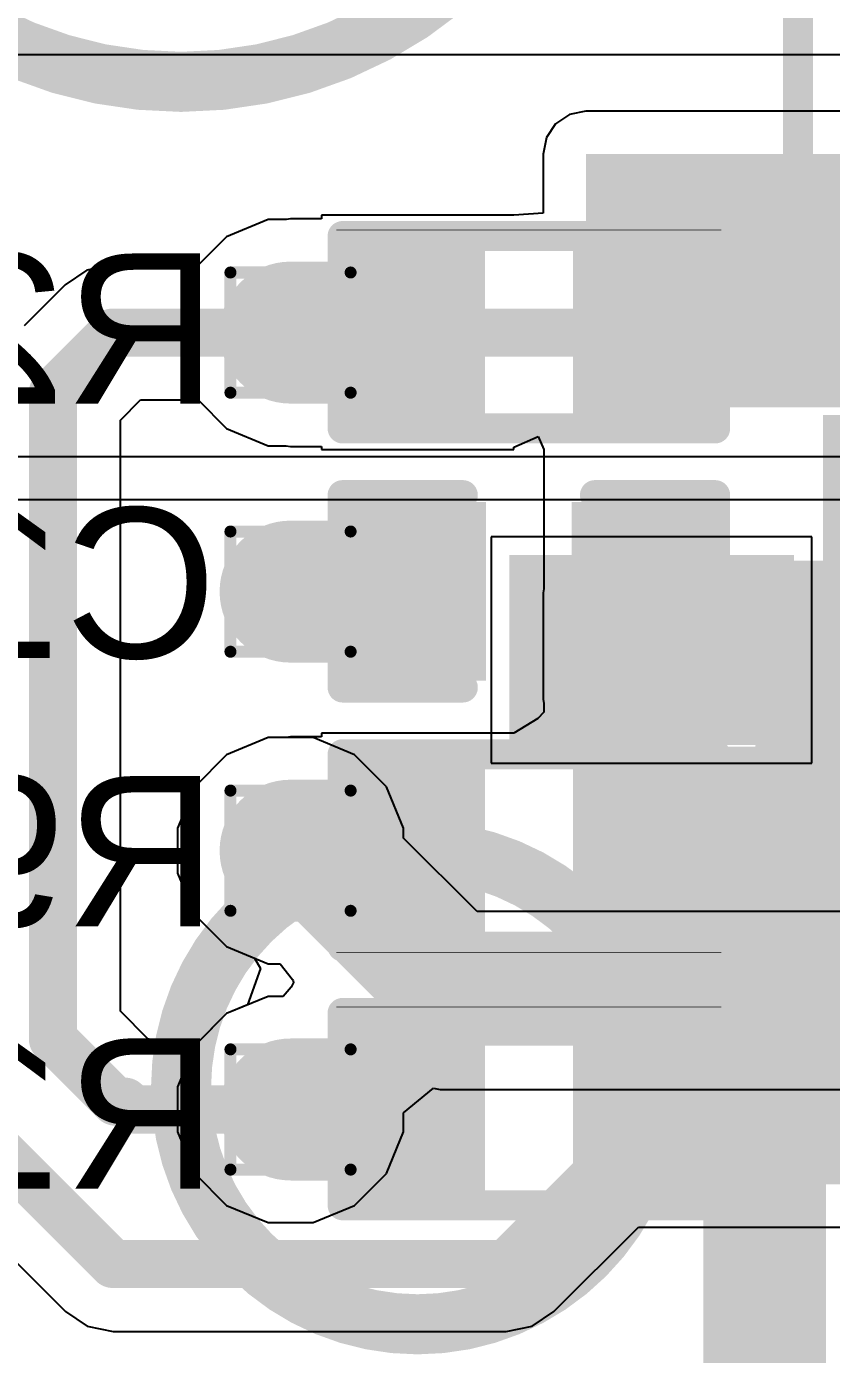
# Model space of a CAD drawing. Header units: inches. Extents: x -1.1 to 11.7, y -0.3 to 2.8.
# Drawn here: x -0.0454 to 0.0886, y 0.3099 to 0.5309 of the extents above; entities that cross this region are included whole.
import ezdxf

# ---------------------------------------------------------------- set-up
doc = ezdxf.new("R2010")
doc.units = ezdxf.units.IN
doc.header["$MEASUREMENT"] = 0
for name, color, linetype in [('Bottom Layer', 5, 'Continuous'), ('Bottom Overlay', 54, 'Continuous'), ('Bottom Paste', 16, 'Continuous'), ('Bottom Solder', 6, 'Continuous'), ('Dimensions', 6, 'Continuous'), ('Drill Drawing', 1, 'Continuous'), ('Top Layer', 1, 'Continuous'), ('Top Overlay', 2, 'Continuous'), ('Top Paste', 8, 'Continuous'), ('Top Solder', 216, 'Continuous'), ('Via Holes', 16, 'Continuous')]:
    doc.layers.add(name, color=color, linetype=linetype)
doc.styles.add('Arial', font='', dxfattribs={"height": 0.2})
doc.styles.get('Arial').set_extended_font_data('Arial')

# ---------------------------------------------------------------- blocks, each defined once
blk = doc.blocks.new('R___0402_B_11')
at = {"layer": 'Bottom Layer'}
for points in [[(-0.0095, 0.0125), (-0.0095, -0.0125), (-0.0275, -0.0125), (-0.0275, 0.0125)], [(0.0275, 0.0125), (0.0275, -0.0125), (0.0095, -0.0125), (0.0095, 0.0125)]]:
    blk.add_hatch(color=5, dxfattribs=at).paths.add_polyline_path(points)
at = {"layer": 'Bottom Paste'}
for points in [[(-0.0095, 0.0125), (-0.0095, -0.0125), (-0.0275, -0.0125), (-0.0275, 0.0125)], [(0.0275, 0.0125), (0.0275, -0.0125), (0.0095, -0.0125), (0.0095, 0.0125)]]:
    blk.add_hatch(color=16, dxfattribs=at).paths.add_polyline_path(points)
at = {"layer": 'Bottom Solder'}
for points in [[(-0.00733, 0.01467), (-0.00733, -0.01467), (-0.02967, -0.01467), (-0.02967, 0.01467)], [(0.02967, 0.01467), (0.02967, -0.01467), (0.00733, -0.01467), (0.00733, 0.01467)]]:
    blk.add_hatch(color=6, dxfattribs=at).paths.add_polyline_path(points)
at = {"layer": 'Bottom Overlay'}
for points in [[(-0.031, 0.016, 0.005, 0.005, 0), (0.031, 0.016, 0.005, 0.005, 0)], [(-0.031, -0.016, 0.005, 0.005, 0), (-0.031, 0.016, 0.005, 0.005, 0)], [(0.031, -0.016, 0.005, 0.005, 0), (0.031, 0.016, 0.005, 0.005, 0)], [(-0.032, 0.017, 0.000127, 0.000127, 0), (0.032, 0.017, 0.000127, 0.000127, 0)], [(-0.031, -0.016, 0.005, 0.005, 0), (0.031, -0.016, 0.005, 0.005, 0)]]:
    blk.add_lwpolyline(points, format="xyseb", dxfattribs=at)
for points in [[(-0.03225, 0.016, 0.0025, 0.0025, 1), (-0.02975, 0.016, 0.0025, 0.0025, 1)], [(-0.03225, 0.016, 0.0025, 0.0025, 1), (-0.02975, 0.016, 0.0025, 0.0025, 1)], [(0.02975, 0.016, 0.0025, 0.0025, 1), (0.03225, 0.016, 0.0025, 0.0025, 1)], [(0.02975, 0.016, 0.0025, 0.0025, 1), (0.03225, 0.016, 0.0025, 0.0025, 1)], [(-0.03203, 0.017, 0.0000635, 0.0000635, 1), (-0.03197, 0.017, 0.0000635, 0.0000635, 1)], [(0.03197, 0.017, 0.0000635, 0.0000635, 1), (0.03203, 0.017, 0.0000635, 0.0000635, 1)], [(-0.03225, -0.016, 0.0025, 0.0025, 1), (-0.02975, -0.016, 0.0025, 0.0025, 1)], [(-0.03225, -0.016, 0.0025, 0.0025, 1), (-0.02975, -0.016, 0.0025, 0.0025, 1)], [(0.02975, -0.016, 0.0025, 0.0025, 1), (0.03225, -0.016, 0.0025, 0.0025, 1)], [(0.02975, -0.016, 0.0025, 0.0025, 1), (0.03225, -0.016, 0.0025, 0.0025, 1)]]:
    blk.add_lwpolyline(points, format="xyseb", close=True, dxfattribs=at)
blk = doc.blocks.new('R___0402_B_14')
at = {"layer": 'Bottom Layer'}
for points in [[(-0.0095, 0.0125), (-0.0095, -0.0125), (-0.0275, -0.0125), (-0.0275, 0.0125)], [(0.0275, 0.0125), (0.0275, -0.0125), (0.0095, -0.0125), (0.0095, 0.0125)]]:
    blk.add_hatch(color=5, dxfattribs=at).paths.add_polyline_path(points)
at = {"layer": 'Bottom Paste'}
for points in [[(-0.0095, 0.0125), (-0.0095, -0.0125), (-0.0275, -0.0125), (-0.0275, 0.0125)], [(0.0275, 0.0125), (0.0275, -0.0125), (0.0095, -0.0125), (0.0095, 0.0125)]]:
    blk.add_hatch(color=16, dxfattribs=at).paths.add_polyline_path(points)
at = {"layer": 'Bottom Solder'}
for points in [[(-0.00733, 0.01467), (-0.00733, -0.01467), (-0.02967, -0.01467), (-0.02967, 0.01467)], [(0.02967, 0.01467), (0.02967, -0.01467), (0.00733, -0.01467), (0.00733, 0.01467)]]:
    blk.add_hatch(color=6, dxfattribs=at).paths.add_polyline_path(points)
at = {"layer": 'Bottom Overlay'}
for points in [[(-0.031, 0.016, 0.005, 0.005, 0), (0.031, 0.016, 0.005, 0.005, 0)], [(-0.031, -0.016, 0.005, 0.005, 0), (-0.031, 0.016, 0.005, 0.005, 0)], [(0.031, -0.016, 0.005, 0.005, 0), (0.031, 0.016, 0.005, 0.005, 0)], [(-0.032, 0.017, 0.000127, 0.000127, 0), (0.032, 0.017, 0.000127, 0.000127, 0)], [(-0.031, -0.016, 0.005, 0.005, 0), (0.031, -0.016, 0.005, 0.005, 0)]]:
    blk.add_lwpolyline(points, format="xyseb", dxfattribs=at)
for points in [[(-0.03225, 0.016, 0.0025, 0.0025, 1), (-0.02975, 0.016, 0.0025, 0.0025, 1)], [(-0.03225, 0.016, 0.0025, 0.0025, 1), (-0.02975, 0.016, 0.0025, 0.0025, 1)], [(0.02975, 0.016, 0.0025, 0.0025, 1), (0.03225, 0.016, 0.0025, 0.0025, 1)], [(0.02975, 0.016, 0.0025, 0.0025, 1), (0.03225, 0.016, 0.0025, 0.0025, 1)], [(-0.03203, 0.017, 0.0000635, 0.0000635, 1), (-0.03197, 0.017, 0.0000635, 0.0000635, 1)], [(0.03197, 0.017, 0.0000635, 0.0000635, 1), (0.03203, 0.017, 0.0000635, 0.0000635, 1)], [(-0.03225, -0.016, 0.0025, 0.0025, 1), (-0.02975, -0.016, 0.0025, 0.0025, 1)], [(-0.03225, -0.016, 0.0025, 0.0025, 1), (-0.02975, -0.016, 0.0025, 0.0025, 1)], [(0.02975, -0.016, 0.0025, 0.0025, 1), (0.03225, -0.016, 0.0025, 0.0025, 1)], [(0.02975, -0.016, 0.0025, 0.0025, 1), (0.03225, -0.016, 0.0025, 0.0025, 1)]]:
    blk.add_lwpolyline(points, format="xyseb", close=True, dxfattribs=at)
blk = doc.blocks.new('SOT_523_B_15')
at = {"layer": 'Bottom Layer'}
for points in [[(-0.02756, 0.03543), (-0.01181, 0.03543), (-0.01181, 0.01535), (-0.02756, 0.01535)], [(0.01181, 0.03543), (0.02756, 0.03543), (0.02756, 0.01535), (0.01181, 0.01535)], [(-0.00787, -0.01535), (0.00787, -0.01535), (0.00787, -0.03543), (-0.00787, -0.03543)]]:
    blk.add_hatch(color=5, dxfattribs=at).paths.add_polyline_path(points)
at = {"layer": 'Bottom Paste'}
for points in [[(-0.02756, 0.03543), (-0.01181, 0.03543), (-0.01181, 0.01535), (-0.02756, 0.01535)], [(0.01181, 0.03543), (0.02756, 0.03543), (0.02756, 0.01535), (0.01181, 0.01535)], [(-0.00787, -0.01535), (0.00787, -0.01535), (0.00787, -0.03543), (-0.00787, -0.03543)]]:
    blk.add_hatch(color=16, dxfattribs=at).paths.add_polyline_path(points)
at = {"layer": 'Bottom Solder'}
for points in [[(-0.03156, 0.03943), (-0.00781, 0.03943), (-0.00781, 0.01135), (-0.03156, 0.01135)], [(0.00781, 0.03943), (0.03156, 0.03943), (0.03156, 0.01135), (0.00781, 0.01135)], [(-0.01187, -0.01135), (0.01187, -0.01135), (0.01187, -0.03943), (-0.01187, -0.03943)]]:
    blk.add_hatch(color=6, dxfattribs=at).paths.add_polyline_path(points)
at = {"layer": 'Bottom Overlay'}
for points in [[(-0.038, 0.03, 0.005, 0.005, 0), (-0.033, 0.025, 0.005, 0.005, 0)], [(-0.038, 0.02, 0.005, 0.005, 0), (-0.038, 0.03, 0.005, 0.005, 0)], [(-0.038, 0.02, 0.005, 0.005, 0), (-0.033, 0.025, 0.005, 0.005, 0)], [(-0.004, 0.017, 0.005, 0.005, 0), (0.004, 0.017, 0.005, 0.005, 0)], [(-0.034, -0.018, 0.005, 0.005, 0), (-0.034, 0.009, 0.005, 0.005, 0)], [(0.034, -0.018, 0.005, 0.005, 0), (0.034, 0.009, 0.005, 0.005, 0)], [(-0.034, -0.018, 0.005, 0.005, 0), (-0.014, -0.018, 0.005, 0.005, 0)], [(0.014, -0.018, 0.005, 0.005, 0), (0.034, -0.018, 0.005, 0.005, 0)]]:
    blk.add_lwpolyline(points, format="xyseb", dxfattribs=at)
for points in [[(-0.03925, 0.03, 0.0025, 0.0025, 1), (-0.03675, 0.03, 0.0025, 0.0025, 1)], [(-0.03925, 0.03, 0.0025, 0.0025, 1), (-0.03675, 0.03, 0.0025, 0.0025, 1)], [(-0.03425, 0.025, 0.0025, 0.0025, 1), (-0.03175, 0.025, 0.0025, 0.0025, 1)], [(-0.03425, 0.025, 0.0025, 0.0025, 1), (-0.03175, 0.025, 0.0025, 0.0025, 1)], [(-0.03925, 0.02, 0.0025, 0.0025, 1), (-0.03675, 0.02, 0.0025, 0.0025, 1)], [(-0.03925, 0.02, 0.0025, 0.0025, 1), (-0.03675, 0.02, 0.0025, 0.0025, 1)], [(-0.00525, 0.017, 0.0025, 0.0025, 1), (-0.00275, 0.017, 0.0025, 0.0025, 1)], [(0.00275, 0.017, 0.0025, 0.0025, 1), (0.00525, 0.017, 0.0025, 0.0025, 1)], [(-0.03525, 0.009, 0.0025, 0.0025, 1), (-0.03275, 0.009, 0.0025, 0.0025, 1)], [(0.03275, 0.009, 0.0025, 0.0025, 1), (0.03525, 0.009, 0.0025, 0.0025, 1)], [(-0.03525, -0.018, 0.0025, 0.0025, 1), (-0.03275, -0.018, 0.0025, 0.0025, 1)], [(-0.03525, -0.018, 0.0025, 0.0025, 1), (-0.03275, -0.018, 0.0025, 0.0025, 1)], [(-0.01525, -0.018, 0.0025, 0.0025, 1), (-0.01275, -0.018, 0.0025, 0.0025, 1)], [(0.01275, -0.018, 0.0025, 0.0025, 1), (0.01525, -0.018, 0.0025, 0.0025, 1)], [(0.03275, -0.018, 0.0025, 0.0025, 1), (0.03525, -0.018, 0.0025, 0.0025, 1)], [(0.03275, -0.018, 0.0025, 0.0025, 1), (0.03525, -0.018, 0.0025, 0.0025, 1)]]:
    blk.add_lwpolyline(points, format="xyseb", close=True, dxfattribs=at)
blk = doc.blocks.new('C___0402_B_18')
at = {"layer": 'Bottom Layer'}
for points in [[(-0.0095, 0.0125), (-0.0095, -0.0125), (-0.0275, -0.0125), (-0.0275, 0.0125)], [(0.0275, 0.0125), (0.0275, -0.0125), (0.0095, -0.0125), (0.0095, 0.0125)]]:
    blk.add_hatch(color=5, dxfattribs=at).paths.add_polyline_path(points)
at = {"layer": 'Bottom Paste'}
for points in [[(-0.0095, 0.0125), (-0.0095, -0.0125), (-0.0275, -0.0125), (-0.0275, 0.0125)], [(0.0275, 0.0125), (0.0275, -0.0125), (0.0095, -0.0125), (0.0095, 0.0125)]]:
    blk.add_hatch(color=16, dxfattribs=at).paths.add_polyline_path(points)
at = {"layer": 'Bottom Solder'}
for points in [[(-0.00714, 0.01486), (-0.00714, -0.01486), (-0.02986, -0.01486), (-0.02986, 0.01486)], [(0.02986, 0.01486), (0.02986, -0.01486), (0.00714, -0.01486), (0.00714, 0.01486)]]:
    blk.add_hatch(color=6, dxfattribs=at).paths.add_polyline_path(points)
at = {"layer": 'Bottom Overlay'}
for points in [[(-0.031, 0.016, 0.005, 0.005, 0), (-0.011, 0.016, 0.005, 0.005, 0)], [(-0.031, -0.016, 0.005, 0.005, 0), (-0.031, 0.016, 0.005, 0.005, 0)], [(0.011, 0.016, 0.005, 0.005, 0), (0.031, 0.016, 0.005, 0.005, 0)], [(0.031, -0.016, 0.005, 0.005, 0), (0.031, 0.016, 0.005, 0.005, 0)], [(-0.031, -0.016, 0.005, 0.005, 0), (-0.011, -0.016, 0.005, 0.005, 0)], [(0.011, -0.016, 0.005, 0.005, 0), (0.031, -0.016, 0.005, 0.005, 0)]]:
    blk.add_lwpolyline(points, format="xyseb", dxfattribs=at)
for points in [[(-0.03225, 0.016, 0.0025, 0.0025, 1), (-0.02975, 0.016, 0.0025, 0.0025, 1)], [(-0.03225, 0.016, 0.0025, 0.0025, 1), (-0.02975, 0.016, 0.0025, 0.0025, 1)], [(-0.01225, 0.016, 0.0025, 0.0025, 1), (-0.00975, 0.016, 0.0025, 0.0025, 1)], [(0.00975, 0.016, 0.0025, 0.0025, 1), (0.01225, 0.016, 0.0025, 0.0025, 1)], [(0.02975, 0.016, 0.0025, 0.0025, 1), (0.03225, 0.016, 0.0025, 0.0025, 1)], [(0.02975, 0.016, 0.0025, 0.0025, 1), (0.03225, 0.016, 0.0025, 0.0025, 1)], [(-0.03225, -0.016, 0.0025, 0.0025, 1), (-0.02975, -0.016, 0.0025, 0.0025, 1)], [(-0.03225, -0.016, 0.0025, 0.0025, 1), (-0.02975, -0.016, 0.0025, 0.0025, 1)], [(-0.01225, -0.016, 0.0025, 0.0025, 1), (-0.00975, -0.016, 0.0025, 0.0025, 1)], [(0.00975, -0.016, 0.0025, 0.0025, 1), (0.01225, -0.016, 0.0025, 0.0025, 1)], [(0.02975, -0.016, 0.0025, 0.0025, 1), (0.03225, -0.016, 0.0025, 0.0025, 1)], [(0.02975, -0.016, 0.0025, 0.0025, 1), (0.03225, -0.016, 0.0025, 0.0025, 1)]]:
    blk.add_lwpolyline(points, format="xyseb", close=True, dxfattribs=at)
blk = doc.blocks.new('TC_0522C_1_7_260G__24')
at = {"layer": 'Top Layer'}
for points in [[(-0.1378, 0.08465), (-0.09843, 0.08465), (-0.09843, 0.06102), (-0.1378, 0.06102)], [(0.09843, 0.08465), (0.1378, 0.08465), (0.1378, 0.06102), (0.09843, 0.06102)], [(-0.1378, -0.06102), (-0.09843, -0.06102), (-0.09843, -0.08465), (-0.1378, -0.08465)], [(0.09843, -0.06102), (0.1378, -0.06102), (0.1378, -0.08465), (0.09843, -0.08465)]]:
    blk.add_hatch(color=1, dxfattribs=at).paths.add_polyline_path(points)
at = {"layer": 'Top Paste'}
for points in [[(-0.1378, 0.08465), (-0.09843, 0.08465), (-0.09843, 0.06102), (-0.1378, 0.06102)], [(0.09843, 0.08465), (0.1378, 0.08465), (0.1378, 0.06102), (0.09843, 0.06102)], [(-0.1378, -0.06102), (-0.09843, -0.06102), (-0.09843, -0.08465), (-0.1378, -0.08465)], [(0.09843, -0.06102), (0.1378, -0.06102), (0.1378, -0.08465), (0.09843, -0.08465)]]:
    blk.add_hatch(color=8, dxfattribs=at).paths.add_polyline_path(points)
at = {"layer": 'Top Solder'}
for points in [[(-0.1418, 0.08865), (-0.09443, 0.08865), (-0.09443, 0.05702), (-0.1418, 0.05702)], [(0.09443, 0.08865), (0.1418, 0.08865), (0.1418, 0.05702), (0.09443, 0.05702)], [(-0.1418, -0.05702), (-0.09443, -0.05702), (-0.09443, -0.08865), (-0.1418, -0.08865)], [(0.09443, -0.05702), (0.1418, -0.05702), (0.1418, -0.08865), (0.09443, -0.08865)]]:
    blk.add_hatch(color=216, dxfattribs=at).paths.add_polyline_path(points)
at = {"layer": 'Top Overlay'}
for points in [[(-0.056, 0.105, 0.005, 0.005, 0), (-0.074, 0.087, 0.005, 0.005, 0)], [(0.056, 0.105, 0.005, 0.005, 0), (-0.056, 0.105, 0.005, 0.005, 0)], [(0.074, 0.087, 0.005, 0.005, 0), (0.056, 0.105, 0.005, 0.005, 0)], [(-0.119, 0.092, 0.005, 0.005, 0), (-0.124, 0.097, 0.005, 0.005, 0)], [(-0.114, 0.097, 0.005, 0.005, 0), (-0.124, 0.097, 0.005, 0.005, 0)], [(-0.114, 0.097, 0.005, 0.005, 0), (-0.119, 0.092, 0.005, 0.005, 0)], [(-0.107, -0.054, 0.005, 0.005, 0), (-0.107, 0.055, 0.005, 0.005, 0)], [(0.107, 0.056, 0.005, 0.005, 0), (0.107, -0.054, 0.005, 0.005, 0)], [(-0.056, -0.105, 0.005, 0.005, 0), (-0.074, -0.087, 0.005, 0.005, 0)], [(0.074, -0.087, 0.005, 0.005, 0), (0.056, -0.105, 0.005, 0.005, 0)], [(0.056, -0.105, 0.005, 0.005, 0), (-0.056, -0.105, 0.005, 0.005, 0)]]:
    blk.add_lwpolyline(points, format="xyseb", dxfattribs=at)
for points in [[(-0.05725, 0.105, 0.0025, 0.0025, 1), (-0.05475, 0.105, 0.0025, 0.0025, 1)], [(-0.05725, 0.105, 0.0025, 0.0025, 1), (-0.05475, 0.105, 0.0025, 0.0025, 1)], [(0.05475, 0.105, 0.0025, 0.0025, 1), (0.05725, 0.105, 0.0025, 0.0025, 1)], [(0.05475, 0.105, 0.0025, 0.0025, 1), (0.05725, 0.105, 0.0025, 0.0025, 1)], [(-0.12525, 0.097, 0.0025, 0.0025, 1), (-0.12275, 0.097, 0.0025, 0.0025, 1)], [(-0.12525, 0.097, 0.0025, 0.0025, 1), (-0.12275, 0.097, 0.0025, 0.0025, 1)], [(-0.11525, 0.097, 0.0025, 0.0025, 1), (-0.11275, 0.097, 0.0025, 0.0025, 1)], [(-0.11525, 0.097, 0.0025, 0.0025, 1), (-0.11275, 0.097, 0.0025, 0.0025, 1)], [(-0.12025, 0.092, 0.0025, 0.0025, 1), (-0.11775, 0.092, 0.0025, 0.0025, 1)], [(-0.12025, 0.092, 0.0025, 0.0025, 1), (-0.11775, 0.092, 0.0025, 0.0025, 1)], [(-0.07525, 0.087, 0.0025, 0.0025, 1), (-0.07275, 0.087, 0.0025, 0.0025, 1)], [(0.07275, 0.087, 0.0025, 0.0025, 1), (0.07525, 0.087, 0.0025, 0.0025, 1)], [(-0.10825, 0.055, 0.0025, 0.0025, 1), (-0.10575, 0.055, 0.0025, 0.0025, 1)], [(0.10575, 0.056, 0.0025, 0.0025, 1), (0.10825, 0.056, 0.0025, 0.0025, 1)], [(-0.10825, -0.054, 0.0025, 0.0025, 1), (-0.10575, -0.054, 0.0025, 0.0025, 1)], [(0.10575, -0.054, 0.0025, 0.0025, 1), (0.10825, -0.054, 0.0025, 0.0025, 1)], [(-0.07525, -0.087, 0.0025, 0.0025, 1), (-0.07275, -0.087, 0.0025, 0.0025, 1)], [(0.07275, -0.087, 0.0025, 0.0025, 1), (0.07525, -0.087, 0.0025, 0.0025, 1)], [(-0.05725, -0.105, 0.0025, 0.0025, 1), (-0.05475, -0.105, 0.0025, 0.0025, 1)], [(-0.05725, -0.105, 0.0025, 0.0025, 1), (-0.05475, -0.105, 0.0025, 0.0025, 1)], [(0.05475, -0.105, 0.0025, 0.0025, 1), (0.05725, -0.105, 0.0025, 0.0025, 1)], [(0.05475, -0.105, 0.0025, 0.0025, 1), (0.05725, -0.105, 0.0025, 0.0025, 1)]]:
    blk.add_lwpolyline(points, format="xyseb", close=True, dxfattribs=at)
blk = doc.blocks.new('TSOT_23_8_B_29')
at = {"layer": 'Bottom Layer'}
for points in [[(-0.03051, 0.02953), (-0.07185, 0.02953), (-0.07185, 0.04724), (-0.03051, 0.04724)], [(0.07185, 0.02953), (0.03051, 0.02953), (0.03051, 0.04724), (0.07185, 0.04724)], [(-0.03051, 0.00394), (-0.07185, 0.00394), (-0.07185, 0.02165), (-0.03051, 0.02165)], [(0.07185, 0.00394), (0.03051, 0.00394), (0.03051, 0.02165), (0.07185, 0.02165)], [(-0.03051, -0.02165), (-0.07185, -0.02165), (-0.07185, -0.00394), (-0.03051, -0.00394)], [(0.07185, -0.02165), (0.03051, -0.02165), (0.03051, -0.00394), (0.07185, -0.00394)], [(-0.03051, -0.04724), (-0.07185, -0.04724), (-0.07185, -0.02953), (-0.03051, -0.02953)], [(0.07185, -0.04724), (0.03051, -0.04724), (0.03051, -0.02953), (0.07185, -0.02953)]]:
    blk.add_hatch(color=5, dxfattribs=at).paths.add_polyline_path(points)
at = {"layer": 'Bottom Paste'}
for points in [[(-0.03051, 0.02953), (-0.07185, 0.02953), (-0.07185, 0.04724), (-0.03051, 0.04724)], [(0.07185, 0.02953), (0.03051, 0.02953), (0.03051, 0.04724), (0.07185, 0.04724)], [(-0.03051, 0.00394), (-0.07185, 0.00394), (-0.07185, 0.02165), (-0.03051, 0.02165)], [(0.07185, 0.00394), (0.03051, 0.00394), (0.03051, 0.02165), (0.07185, 0.02165)], [(-0.03051, -0.02165), (-0.07185, -0.02165), (-0.07185, -0.00394), (-0.03051, -0.00394)], [(0.07185, -0.02165), (0.03051, -0.02165), (0.03051, -0.00394), (0.07185, -0.00394)], [(-0.03051, -0.04724), (-0.07185, -0.04724), (-0.07185, -0.02953), (-0.03051, -0.02953)], [(0.07185, -0.04724), (0.03051, -0.04724), (0.03051, -0.02953), (0.07185, -0.02953)]]:
    blk.add_hatch(color=16, dxfattribs=at).paths.add_polyline_path(points)
at = {"layer": 'Bottom Solder'}
for points in [[(-0.02651, 0.02553), (-0.07585, 0.02553), (-0.07585, 0.05124), (-0.02651, 0.05124)], [(0.07585, 0.02553), (0.02651, 0.02553), (0.02651, 0.05124), (0.07585, 0.05124)], [(-0.02651, -0.00006), (-0.07585, -0.00006), (-0.07585, 0.02565), (-0.02651, 0.02565)], [(0.07585, -0.00006), (0.02651, -0.00006), (0.02651, 0.02565), (0.07585, 0.02565)], [(-0.02651, -0.02565), (-0.07585, -0.02565), (-0.07585, 0.00006), (-0.02651, 0.00006)], [(0.07585, -0.02565), (0.02651, -0.02565), (0.02651, 0.00006), (0.07585, 0.00006)], [(-0.02651, -0.05124), (-0.07585, -0.05124), (-0.07585, -0.02553), (-0.02651, -0.02553)], [(0.07585, -0.05124), (0.02651, -0.05124), (0.02651, -0.02553), (0.07585, -0.02553)]]:
    blk.add_hatch(color=6, dxfattribs=at).paths.add_polyline_path(points)
at = {"layer": 'Bottom Overlay'}
for points in [[(0.03, 0.059, 0.005, 0.005, 0), (-0.028, 0.059, 0.005, 0.005, 0)], [(0.023, 0.059, 0.005, 0.005, 0), (-0.024, 0.059, 0.005, 0.005, 0)], [(-0.083, -0.034, 0.005, 0.005, 0), (-0.083, -0.044, 0.005, 0.005, 0)], [(-0.078, -0.039, 0.005, 0.005, 0), (-0.083, -0.034, 0.005, 0.005, 0)], [(-0.078, -0.039, 0.005, 0.005, 0), (-0.083, -0.044, 0.005, 0.005, 0)], [(0.03, -0.059, 0.005, 0.005, 0), (-0.028, -0.059, 0.005, 0.005, 0)]]:
    blk.add_lwpolyline(points, format="xyseb", dxfattribs=at)
for points in [[(-0.02925, 0.059, 0.0025, 0.0025, 1), (-0.02675, 0.059, 0.0025, 0.0025, 1)], [(-0.02525, 0.059, 0.0025, 0.0025, 1), (-0.02275, 0.059, 0.0025, 0.0025, 1)], [(0.02175, 0.059, 0.0025, 0.0025, 1), (0.02425, 0.059, 0.0025, 0.0025, 1)], [(0.02875, 0.059, 0.0025, 0.0025, 1), (0.03125, 0.059, 0.0025, 0.0025, 1)], [(-0.08425, -0.034, 0.0025, 0.0025, 1), (-0.08175, -0.034, 0.0025, 0.0025, 1)], [(-0.08425, -0.034, 0.0025, 0.0025, 1), (-0.08175, -0.034, 0.0025, 0.0025, 1)], [(-0.07925, -0.039, 0.0025, 0.0025, 1), (-0.07675, -0.039, 0.0025, 0.0025, 1)], [(-0.07925, -0.039, 0.0025, 0.0025, 1), (-0.07675, -0.039, 0.0025, 0.0025, 1)], [(-0.08425, -0.044, 0.0025, 0.0025, 1), (-0.08175, -0.044, 0.0025, 0.0025, 1)], [(-0.08425, -0.044, 0.0025, 0.0025, 1), (-0.08175, -0.044, 0.0025, 0.0025, 1)], [(-0.02925, -0.059, 0.0025, 0.0025, 1), (-0.02675, -0.059, 0.0025, 0.0025, 1)], [(0.02875, -0.059, 0.0025, 0.0025, 1), (0.03125, -0.059, 0.0025, 0.0025, 1)]]:
    blk.add_lwpolyline(points, format="xyseb", close=True, dxfattribs=at)
blk = doc.blocks.new('R___0402_B_38')
at = {"layer": 'Bottom Layer'}
for points in [[(-0.0095, 0.0125), (-0.0095, -0.0125), (-0.0275, -0.0125), (-0.0275, 0.0125)], [(0.0275, 0.0125), (0.0275, -0.0125), (0.0095, -0.0125), (0.0095, 0.0125)]]:
    blk.add_hatch(color=5, dxfattribs=at).paths.add_polyline_path(points)
at = {"layer": 'Bottom Paste'}
for points in [[(-0.0095, 0.0125), (-0.0095, -0.0125), (-0.0275, -0.0125), (-0.0275, 0.0125)], [(0.0275, 0.0125), (0.0275, -0.0125), (0.0095, -0.0125), (0.0095, 0.0125)]]:
    blk.add_hatch(color=16, dxfattribs=at).paths.add_polyline_path(points)
at = {"layer": 'Bottom Solder'}
for points in [[(-0.00733, 0.01467), (-0.00733, -0.01467), (-0.02967, -0.01467), (-0.02967, 0.01467)], [(0.02967, 0.01467), (0.02967, -0.01467), (0.00733, -0.01467), (0.00733, 0.01467)]]:
    blk.add_hatch(color=6, dxfattribs=at).paths.add_polyline_path(points)
at = {"layer": 'Bottom Overlay'}
for points in [[(0.031, 0.016, 0.005, 0.005, 0), (-0.031, 0.016, 0.005, 0.005, 0)], [(-0.031, 0.016, 0.005, 0.005, 0), (-0.031, -0.016, 0.005, 0.005, 0)], [(0.031, 0.016, 0.005, 0.005, 0), (0.031, -0.016, 0.005, 0.005, 0)], [(0.032, 0.017, 0.000127, 0.000127, 0), (-0.032, 0.017, 0.000127, 0.000127, 0)], [(0.031, -0.016, 0.005, 0.005, 0), (-0.031, -0.016, 0.005, 0.005, 0)]]:
    blk.add_lwpolyline(points, format="xyseb", dxfattribs=at)
for points in [[(-0.03225, 0.016, 0.0025, 0.0025, 1), (-0.02975, 0.016, 0.0025, 0.0025, 1)], [(-0.03225, 0.016, 0.0025, 0.0025, 1), (-0.02975, 0.016, 0.0025, 0.0025, 1)], [(0.02975, 0.016, 0.0025, 0.0025, 1), (0.03225, 0.016, 0.0025, 0.0025, 1)], [(0.02975, 0.016, 0.0025, 0.0025, 1), (0.03225, 0.016, 0.0025, 0.0025, 1)], [(-0.03203, 0.017, 0.0000635, 0.0000635, 1), (-0.03197, 0.017, 0.0000635, 0.0000635, 1)], [(0.03197, 0.017, 0.0000635, 0.0000635, 1), (0.03203, 0.017, 0.0000635, 0.0000635, 1)], [(-0.03225, -0.016, 0.0025, 0.0025, 1), (-0.02975, -0.016, 0.0025, 0.0025, 1)], [(-0.03225, -0.016, 0.0025, 0.0025, 1), (-0.02975, -0.016, 0.0025, 0.0025, 1)], [(0.02975, -0.016, 0.0025, 0.0025, 1), (0.03225, -0.016, 0.0025, 0.0025, 1)], [(0.02975, -0.016, 0.0025, 0.0025, 1), (0.03225, -0.016, 0.0025, 0.0025, 1)]]:
    blk.add_lwpolyline(points, format="xyseb", close=True, dxfattribs=at)

msp = doc.modelspace()

# ---------------------------------------------------------------- hatches: boundary and pattern name
at = {"layer": 'Bottom Layer'}
for points in [[(0.04772, 0.4675), (0.133, 0.4675), (0.133, 0.50965), (0.04772, 0.50965)], [(0.01972, 0.49176), (-0.00145, 0.49176), (-0.00145, 0.46813), (0.01972, 0.46813)], [(0.01972, 0.44866), (-0.00145, 0.44866), (-0.00145, 0.42503), (0.01972, 0.42503)], [(0.04772, 0.41894), (0.13249, 0.41894), (0.13249, 0.43665), (0.04772, 0.43665)], [(0.04772, 0.39335), (0.14456, 0.39335), (0.14456, 0.41106), (0.04772, 0.41106)], [(0.01972, 0.40556), (-0.00145, 0.40556), (-0.00145, 0.38193), (0.01972, 0.38193)], [(0.04772, 0.33826), (0.13249, 0.33826), (0.13249, 0.36776), (0.04772, 0.36776)], [(0.01972, 0.36251), (-0.00145, 0.36251), (-0.00145, 0.33888), (0.01972, 0.33888)]]:
    msp.add_hatch(color=5, dxfattribs=at).paths.add_polyline_path(points)
h = msp.add_hatch(color=5, dxfattribs=at)
edge = h.paths.add_edge_path()
edge.add_arc((-0.00145, 0.47994), 0.01181, 0, 360)
h = msp.add_hatch(color=5, dxfattribs=at)
edge = h.paths.add_edge_path()
edge.add_arc((-0.00145, 0.43685), 0.01181, 0, 360)
h = msp.add_hatch(color=5, dxfattribs=at)
edge = h.paths.add_edge_path()
edge.add_arc((-0.00145, 0.39375), 0.01181, 0, 360)
h = msp.add_hatch(color=5, dxfattribs=at)
edge = h.paths.add_edge_path()
edge.add_arc((-0.00145, 0.3507), 0.01181, 0, 360)
at = {"layer": 'Top Layer'}
h = msp.add_hatch(color=1, dxfattribs=at)
edge = h.paths.add_edge_path()
edge.add_arc((-0.00145, 0.47994), 0.01181, 0, 360)
h = msp.add_hatch(color=1, dxfattribs=at)
edge = h.paths.add_edge_path()
edge.add_arc((-0.00145, 0.43685), 0.01181, 0, 360)
h = msp.add_hatch(color=1, dxfattribs=at)
edge = h.paths.add_edge_path()
edge.add_arc((-0.00145, 0.39375), 0.01181, 0, 360)
h = msp.add_hatch(color=1, dxfattribs=at)
edge = h.paths.add_edge_path()
edge.add_arc((-0.00145, 0.3507), 0.01181, 0, 360)
at = {"layer": 'Via Holes'}
h = msp.add_hatch(color=7, dxfattribs=at)
edge = h.paths.add_edge_path()
edge.add_arc((-0.00145, 0.47994), 0.00591, 0, 360)
h = msp.add_hatch(color=7, dxfattribs=at)
edge = h.paths.add_edge_path()
edge.add_arc((-0.00145, 0.43685), 0.00591, 0, 360)
h = msp.add_hatch(color=7, dxfattribs=at)
edge = h.paths.add_edge_path()
edge.add_arc((-0.00145, 0.39375), 0.00591, 0, 360)
h = msp.add_hatch(color=7, dxfattribs=at)
edge = h.paths.add_edge_path()
edge.add_arc((-0.00145, 0.3507), 0.00591, 0, 360)

# ---------------------------------------------------------------- linework, layer by layer
at = {"layer": 'Bottom Layer'}
for p, q in [((0.04499, 0.51624), (0.04267, 0.51469)), ((0.04772, 0.51678), (0.04499, 0.51624)), ((0.133, 0.51678), (0.04772, 0.51678)), ((0.04267, 0.51469), (0.04113, 0.51238)), ((0.04113, 0.51238), (0.04058, 0.50965)), ((0.04058, 0.50965), (0.04058, 0.49983)), ((0.03572, 0.4995), (0.00372, 0.4995)), ((0.00372, 0.4995), (0.00372, 0.49889)), ((0.04058, 0.49983), (0.03572, 0.4995)), ((0.03572, 0.4995), (0.03572, 0.4995)), ((-0.00519, 0.49875), (-0.0121, 0.49589)), ((-0.00214, 0.49875), (-0.00519, 0.49875)), ((-0.00145, 0.49889), (-0.00214, 0.49875)), ((0.00372, 0.49889), (-0.00145, 0.49889)), ((-0.0121, 0.49589), (-0.01683, 0.49116)), ((-0.03106, 0.49116), (-0.03535, 0.49031)), ((-0.01683, 0.49116), (-0.03106, 0.49116)), ((-0.03535, 0.49031), (-0.03899, 0.48787)), ((-0.03899, 0.48787), (-0.04578, 0.48108)), ((-0.03899, 0.48787), (-0.03899, 0.48787)), ((-0.02978, 0.46535), (-0.02641, 0.46873)), ((-0.02641, 0.46873), (-0.01683, 0.46873)), ((-0.01683, 0.46873), (-0.0121, 0.464)), ((-0.02978, 0.36704), (-0.02978, 0.46535)), ((-0.0121, 0.464), (-0.00519, 0.46113)), ((0.03572, 0.46087), (0.03978, 0.46267)), ((0.03978, 0.46267), (0.04072, 0.4605)), ((-0.00519, 0.46113), (-0.00216, 0.46113)), ((-0.00216, 0.46113), (-0.00145, 0.46099)), ((-0.00145, 0.46099), (0.00372, 0.46099)), ((0.00372, 0.46099), (0.00372, 0.4605)), ((0.00372, 0.4605), (0.03572, 0.4605)), ((0.03572, 0.4605), (0.03572, 0.46087)), ((0.04072, 0.4605), (0.04072, 0.4564)), ((0.04072, 0.4564), (0.04072, 0.4564)), ((0.04072, 0.4564), (0.04072, 0.43734)), ((0.04072, 0.43734), (0.04058, 0.43665)), ((0.04058, 0.43665), (0.04058, 0.41894)), ((0.04058, 0.41894), (0.04072, 0.41825)), ((0.04072, 0.41825), (0.04072, 0.4174)), ((0.0397, 0.41575), (0.03572, 0.4133)), ((0.04072, 0.41678), (0.0397, 0.41575)), ((0.04072, 0.4174), (0.04072, 0.4174)), ((0.04072, 0.4174), (0.04072, 0.41678)), ((0.03572, 0.4133), (0.00372, 0.4133)), ((0.00372, 0.4133), (0.00372, 0.4127)), ((-0.00519, 0.41256), (-0.0121, 0.4097)), ((-0.00214, 0.41256), (-0.00519, 0.41256)), ((-0.00145, 0.4127), (-0.00214, 0.41256)), ((0.00372, 0.4127), (-0.00145, 0.4127)), ((-0.0121, 0.4097), (-0.01739, 0.4044)), ((-0.01739, 0.4044), (-0.02026, 0.39749)), ((-0.02026, 0.39749), (-0.02026, 0.39001)), ((-0.02026, 0.39001), (-0.01739, 0.38309)), ((-0.01739, 0.38309), (-0.0121, 0.3778)), ((-0.0121, 0.3778), (-0.00519, 0.37494)), ((-0.00519, 0.37494), (-0.00319, 0.37494)), ((-0.00319, 0.37494), (-0.00111, 0.37235)), ((-0.00097, 0.37185), (-0.00136, 0.37107)), ((-0.00111, 0.37235), (-0.00101, 0.37211)), ((-0.00101, 0.37211), (-0.00097, 0.37185)), ((-0.00519, 0.36951), (-0.0121, 0.36665)), ((-0.00268, 0.36951), (-0.00519, 0.36951)), ((-0.00136, 0.37107), (-0.00268, 0.36951)), ((-0.02521, 0.36246), (-0.02978, 0.36704)), ((-0.0121, 0.36665), (-0.01683, 0.36191)), ((-0.02471, 0.36236), (-0.02521, 0.36246)), ((-0.02404, 0.36191), (-0.02471, 0.36236)), ((-0.01683, 0.36191), (-0.02404, 0.36191)), ((-0.06993, 0.34807), (-0.03893, 0.31707)), ((0.04239, 0.31707), (0.05644, 0.33112)), ((0.05644, 0.33112), (0.13249, 0.33112)), ((-0.03893, 0.31707), (-0.03893, 0.31707)), ((-0.03893, 0.31707), (-0.03529, 0.31464)), ((0.03876, 0.31464), (0.04239, 0.31707)), ((-0.03529, 0.31464), (-0.031, 0.31378)), ((-0.031, 0.31378), (0.03446, 0.31378)), ((0.03446, 0.31378), (0.03876, 0.31464)), ((0.03446, 0.31378), (0.03446, 0.31378))]:
    msp.add_line(p, q, dxfattribs=at)
for points in [[(-0.041, 0.47, 0.008, 0.008, 0), (-0.03106, 0.47994, 0.008, 0.008, 0)], [(-0.03106, 0.47994, 0.008, 0.008, 0), (-0.00145, 0.47994, 0.008, 0.008, 0)], [(-0.041, 0.36239, 0.008, 0.008, 0), (-0.041, 0.47, 0.008, 0.008, 0)], [(-0.041, 0.36239, 0.008, 0.008, 0), (-0.03061, 0.352, 0.008, 0.008, 0)], [(-0.062, 0.356, 0.008, 0.008, 0), (-0.031, 0.325, 0.008, 0.008, 0)], [(-0.03061, 0.352, 0.008, 0.008, 0), (-0.029, 0.352, 0.008, 0.008, 0)], [(-0.029, 0.352, 0.008, 0.008, 0), (-0.0277, 0.3507, 0.008, 0.008, 0)], [(-0.0277, 0.3507, 0.008, 0.008, 0), (-0.00145, 0.3507, 0.008, 0.008, 0)], [(0.05672, 0.34726, 0.008, 0.008, 0), (0.05672, 0.35076, 0.008, 0.008, 0)], [(0.03446, 0.325, 0.008, 0.008, 0), (0.05672, 0.34726, 0.008, 0.008, 0)], [(-0.031, 0.325, 0.008, 0.008, 0), (0.03446, 0.325, 0.008, 0.008, 0)]]:
    msp.add_lwpolyline(points, format="xyseb", dxfattribs=at)
for points in [[(-0.03306, 0.47994, 0.004, 0.004, 1), (-0.02906, 0.47994, 0.004, 0.004, 1)], [(-0.03306, 0.47994, 0.004, 0.004, 1), (-0.02906, 0.47994, 0.004, 0.004, 1)], [(-0.00345, 0.47994, 0.004, 0.004, 1), (0.00055, 0.47994, 0.004, 0.004, 1)], [(-0.043, 0.47, 0.004, 0.004, 1), (-0.039, 0.47, 0.004, 0.004, 1)], [(-0.043, 0.47, 0.004, 0.004, 1), (-0.039, 0.47, 0.004, 0.004, 1)], [(-0.043, 0.36239, 0.004, 0.004, 1), (-0.039, 0.36239, 0.004, 0.004, 1)], [(-0.043, 0.36239, 0.004, 0.004, 1), (-0.039, 0.36239, 0.004, 0.004, 1)], [(-0.03261, 0.352, 0.004, 0.004, 1), (-0.02861, 0.352, 0.004, 0.004, 1)], [(-0.03261, 0.352, 0.004, 0.004, 1), (-0.02861, 0.352, 0.004, 0.004, 1)], [(-0.031, 0.352, 0.004, 0.004, 1), (-0.027, 0.352, 0.004, 0.004, 1)], [(-0.031, 0.352, 0.004, 0.004, 1), (-0.027, 0.352, 0.004, 0.004, 1)], [(-0.0297, 0.3507, 0.004, 0.004, 1), (-0.0257, 0.3507, 0.004, 0.004, 1)], [(-0.0297, 0.3507, 0.004, 0.004, 1), (-0.0257, 0.3507, 0.004, 0.004, 1)], [(-0.00345, 0.3507, 0.004, 0.004, 1), (0.00055, 0.3507, 0.004, 0.004, 1)], [(0.05472, 0.35076, 0.004, 0.004, 1), (0.05872, 0.35076, 0.004, 0.004, 1)], [(0.05472, 0.34726, 0.004, 0.004, 1), (0.05872, 0.34726, 0.004, 0.004, 1)], [(0.05472, 0.34726, 0.004, 0.004, 1), (0.05872, 0.34726, 0.004, 0.004, 1)], [(-0.033, 0.325, 0.004, 0.004, 1), (-0.029, 0.325, 0.004, 0.004, 1)], [(-0.033, 0.325, 0.004, 0.004, 1), (-0.029, 0.325, 0.004, 0.004, 1)], [(0.03246, 0.325, 0.004, 0.004, 1), (0.03646, 0.325, 0.004, 0.004, 1)], [(0.03246, 0.325, 0.004, 0.004, 1), (0.03646, 0.325, 0.004, 0.004, 1)]]:
    msp.add_lwpolyline(points, format="xyseb", close=True, dxfattribs=at)
at = {"layer": 'Dimensions'}
for points in [[(0.04921, 0.59055, 0.01, 0.01, -1), (-0.08858, 0.59055, 0.01, 0.01, 0)], [(0.08071, 0.40979, 0.01, 0.01, 0), (0.12171, 0.45079, 0.01, 0.01, 0)], [(0.08268, 0.40897, 0.01, 0.01, 0), (0.12252, 0.44882, 0.01, 0.01, 0)], [(0.05118, 0.43701, 0.01, 0.01, 0), (0.06962, 0.43701, 0.01, 0.01, 0)], [(0.05118, 0.41732, 0.01, 0.01, 0), (0.05118, 0.43701, 0.01, 0.01, 0)], [(0.06962, 0.43701, 0.01, 0.01, 0), (0.07145, 0.43701, 0.01, 0.01, 0)], [(0.06962, 0.41732, 0.01, 0.01, 0), (0.06962, 0.43701, 0.01, 0.01, 0)], [(0.07145, 0.43701, 0.01, 0.01, 0), (0.07312, 0.43701, 0.01, 0.01, 0)], [(0.07145, 0.41732, 0.01, 0.01, 0), (0.07145, 0.43701, 0.01, 0.01, 0)], [(0.07312, 0.43701, 0.01, 0.01, 0), (0.07677, 0.43701, 0.01, 0.01, 0)], [(0.07312, 0.41732, 0.01, 0.01, 0), (0.07312, 0.43701, 0.01, 0.01, 0)], [(0.07677, 0.43701, 0.01, 0.01, 0), (0.10793, 0.43701, 0.01, 0.01, 0)], [(0.07677, 0.41732, 0.01, 0.01, 0), (0.07677, 0.43701, 0.01, 0.01, 0)], [(0.05118, 0.41732, 0.01, 0.01, 0), (0.06962, 0.41732, 0.01, 0.01, 0)], [(0.06962, 0.41732, 0.01, 0.01, 0), (0.07145, 0.41732, 0.01, 0.01, 0)], [(0.07145, 0.41732, 0.01, 0.01, 0), (0.07312, 0.41732, 0.01, 0.01, 0)], [(0.07312, 0.41732, 0.01, 0.01, 0), (0.07677, 0.41732, 0.01, 0.01, 0)], [(0.07677, 0.41732, 0.01, 0.01, 0), (0.08824, 0.41732, 0.01, 0.01, 0)], [(0.08071, 0.40551, 0.01, 0.01, 0), (0.08071, 0.40979, 0.01, 0.01, 0)], [(0.08071, 0.40979, 0.01, 0.01, 0), (0.08268, 0.40897, 0.01, 0.01, 0)], [(0.08268, 0.40551, 0.01, 0.01, 0), (0.08268, 0.40897, 0.01, 0.01, 0)], [(0.07677, 0.30315, 0.01, 0.01, 0), (0.07677, 0.40551, 0.01, 0.01, 0)], [(0.07677, 0.40551, 0.01, 0.01, 0), (0.08268, 0.40551, 0.01, 0.01, 0)], [(0.08268, 0.40551, 0.01, 0.01, 0), (0.09449, 0.40551, 0.01, 0.01, 0)], [(0.08268, 0.30315, 0.01, 0.01, 0), (0.08268, 0.40551, 0.01, 0.01, 0)], [(0.01969, 0.31496, 0.01, 0.01, -1), (0.01969, 0.3937, 0.01, 0.01, 0)], [(0.01969, 0.3937, 0.01, 0.01, -1), (0.01969, 0.31496, 0.01, 0.01, 0)]]:
    msp.add_lwpolyline(points, format="xyseb", dxfattribs=at)
for points in [[(0.04868, 0.43701, 0.005, 0.005, 1), (0.05368, 0.43701, 0.005, 0.005, 1)], [(0.04868, 0.43701, 0.005, 0.005, 1), (0.05368, 0.43701, 0.005, 0.005, 1)], [(0.06712, 0.43701, 0.005, 0.005, 1), (0.07212, 0.43701, 0.005, 0.005, 1)], [(0.06712, 0.43701, 0.005, 0.005, 1), (0.07212, 0.43701, 0.005, 0.005, 1)], [(0.06712, 0.43701, 0.005, 0.005, 1), (0.07212, 0.43701, 0.005, 0.005, 1)], [(0.06895, 0.43701, 0.005, 0.005, 1), (0.07395, 0.43701, 0.005, 0.005, 1)], [(0.06895, 0.43701, 0.005, 0.005, 1), (0.07395, 0.43701, 0.005, 0.005, 1)], [(0.06895, 0.43701, 0.005, 0.005, 1), (0.07395, 0.43701, 0.005, 0.005, 1)], [(0.07062, 0.43701, 0.005, 0.005, 1), (0.07562, 0.43701, 0.005, 0.005, 1)], [(0.07062, 0.43701, 0.005, 0.005, 1), (0.07562, 0.43701, 0.005, 0.005, 1)], [(0.07062, 0.43701, 0.005, 0.005, 1), (0.07562, 0.43701, 0.005, 0.005, 1)], [(0.07427, 0.43701, 0.005, 0.005, 1), (0.07927, 0.43701, 0.005, 0.005, 1)], [(0.07427, 0.43701, 0.005, 0.005, 1), (0.07927, 0.43701, 0.005, 0.005, 1)], [(0.07427, 0.43701, 0.005, 0.005, 1), (0.07927, 0.43701, 0.005, 0.005, 1)], [(0.04868, 0.41732, 0.005, 0.005, 1), (0.05368, 0.41732, 0.005, 0.005, 1)], [(0.04868, 0.41732, 0.005, 0.005, 1), (0.05368, 0.41732, 0.005, 0.005, 1)], [(0.06712, 0.41732, 0.005, 0.005, 1), (0.07212, 0.41732, 0.005, 0.005, 1)], [(0.06712, 0.41732, 0.005, 0.005, 1), (0.07212, 0.41732, 0.005, 0.005, 1)], [(0.06712, 0.41732, 0.005, 0.005, 1), (0.07212, 0.41732, 0.005, 0.005, 1)], [(0.06895, 0.41732, 0.005, 0.005, 1), (0.07395, 0.41732, 0.005, 0.005, 1)], [(0.06895, 0.41732, 0.005, 0.005, 1), (0.07395, 0.41732, 0.005, 0.005, 1)], [(0.06895, 0.41732, 0.005, 0.005, 1), (0.07395, 0.41732, 0.005, 0.005, 1)], [(0.07062, 0.41732, 0.005, 0.005, 1), (0.07562, 0.41732, 0.005, 0.005, 1)], [(0.07062, 0.41732, 0.005, 0.005, 1), (0.07562, 0.41732, 0.005, 0.005, 1)], [(0.07062, 0.41732, 0.005, 0.005, 1), (0.07562, 0.41732, 0.005, 0.005, 1)], [(0.07427, 0.41732, 0.005, 0.005, 1), (0.07927, 0.41732, 0.005, 0.005, 1)], [(0.07427, 0.41732, 0.005, 0.005, 1), (0.07927, 0.41732, 0.005, 0.005, 1)], [(0.07427, 0.41732, 0.005, 0.005, 1), (0.07927, 0.41732, 0.005, 0.005, 1)], [(0.08574, 0.41732, 0.005, 0.005, 1), (0.09074, 0.41732, 0.005, 0.005, 1)], [(0.07821, 0.40979, 0.005, 0.005, 1), (0.08321, 0.40979, 0.005, 0.005, 1)], [(0.07821, 0.40979, 0.005, 0.005, 1), (0.08321, 0.40979, 0.005, 0.005, 1)], [(0.07821, 0.40979, 0.005, 0.005, 1), (0.08321, 0.40979, 0.005, 0.005, 1)], [(0.08018, 0.40897, 0.005, 0.005, 1), (0.08518, 0.40897, 0.005, 0.005, 1)], [(0.08018, 0.40897, 0.005, 0.005, 1), (0.08518, 0.40897, 0.005, 0.005, 1)], [(0.08018, 0.40897, 0.005, 0.005, 1), (0.08518, 0.40897, 0.005, 0.005, 1)], [(0.07427, 0.40551, 0.005, 0.005, 1), (0.07927, 0.40551, 0.005, 0.005, 1)], [(0.07427, 0.40551, 0.005, 0.005, 1), (0.07927, 0.40551, 0.005, 0.005, 1)], [(0.07821, 0.40551, 0.005, 0.005, 1), (0.08321, 0.40551, 0.005, 0.005, 1)], [(0.08018, 0.40551, 0.005, 0.005, 1), (0.08518, 0.40551, 0.005, 0.005, 1)], [(0.08018, 0.40551, 0.005, 0.005, 1), (0.08518, 0.40551, 0.005, 0.005, 1)], [(0.08018, 0.40551, 0.005, 0.005, 1), (0.08518, 0.40551, 0.005, 0.005, 1)], [(0.08018, 0.40551, 0.005, 0.005, 1), (0.08518, 0.40551, 0.005, 0.005, 1)], [(0.01718, 0.3937, 0.005, 0.005, 1), (0.02218, 0.3937, 0.005, 0.005, 1)], [(0.01718, 0.3937, 0.005, 0.005, 1), (0.02218, 0.3937, 0.005, 0.005, 1)], [(0.01718, 0.31496, 0.005, 0.005, 1), (0.02218, 0.31496, 0.005, 0.005, 1)], [(0.01718, 0.31496, 0.005, 0.005, 1), (0.02218, 0.31496, 0.005, 0.005, 1)]]:
    msp.add_lwpolyline(points, format="xyseb", close=True, dxfattribs=at)
at = {"layer": 'Drill Drawing'}
for points in [[(-0.01145, 0.48994, 0.002, 0.002, 0), (0.00855, 0.48994, 0.002, 0.002, 0)], [(-0.01145, 0.46994, 0.002, 0.002, 0), (-0.01145, 0.48994, 0.002, 0.002, 0)], [(0.00855, 0.46994, 0.002, 0.002, 0), (0.00855, 0.48994, 0.002, 0.002, 0)], [(-0.01145, 0.46994, 0.002, 0.002, 0), (0.00855, 0.46994, 0.002, 0.002, 0)], [(-0.01145, 0.44685, 0.002, 0.002, 0), (0.00855, 0.44685, 0.002, 0.002, 0)], [(-0.01145, 0.42685, 0.002, 0.002, 0), (-0.01145, 0.44685, 0.002, 0.002, 0)], [(0.00855, 0.42685, 0.002, 0.002, 0), (0.00855, 0.44685, 0.002, 0.002, 0)], [(-0.01145, 0.42685, 0.002, 0.002, 0), (0.00855, 0.42685, 0.002, 0.002, 0)], [(-0.01145, 0.40375, 0.002, 0.002, 0), (0.00855, 0.40375, 0.002, 0.002, 0)], [(-0.01145, 0.38375, 0.002, 0.002, 0), (-0.01145, 0.40375, 0.002, 0.002, 0)], [(0.00855, 0.38375, 0.002, 0.002, 0), (0.00855, 0.40375, 0.002, 0.002, 0)], [(-0.01145, 0.38375, 0.002, 0.002, 0), (0.00855, 0.38375, 0.002, 0.002, 0)], [(-0.01145, 0.3607, 0.002, 0.002, 0), (0.00855, 0.3607, 0.002, 0.002, 0)], [(-0.01145, 0.3407, 0.002, 0.002, 0), (-0.01145, 0.3607, 0.002, 0.002, 0)], [(0.00855, 0.3407, 0.002, 0.002, 0), (0.00855, 0.3607, 0.002, 0.002, 0)], [(-0.01145, 0.3407, 0.002, 0.002, 0), (0.00855, 0.3407, 0.002, 0.002, 0)]]:
    msp.add_lwpolyline(points, format="xyseb", dxfattribs=at)
for points in [[(-0.01195, 0.48994, 0.001, 0.001, 1), (-0.01095, 0.48994, 0.001, 0.001, 1)], [(-0.01195, 0.48994, 0.001, 0.001, 1), (-0.01095, 0.48994, 0.001, 0.001, 1)], [(0.00805, 0.48994, 0.001, 0.001, 1), (0.00905, 0.48994, 0.001, 0.001, 1)], [(0.00805, 0.48994, 0.001, 0.001, 1), (0.00905, 0.48994, 0.001, 0.001, 1)], [(-0.01195, 0.46994, 0.001, 0.001, 1), (-0.01095, 0.46994, 0.001, 0.001, 1)], [(-0.01195, 0.46994, 0.001, 0.001, 1), (-0.01095, 0.46994, 0.001, 0.001, 1)], [(0.00805, 0.46994, 0.001, 0.001, 1), (0.00905, 0.46994, 0.001, 0.001, 1)], [(0.00805, 0.46994, 0.001, 0.001, 1), (0.00905, 0.46994, 0.001, 0.001, 1)], [(-0.01195, 0.44685, 0.001, 0.001, 1), (-0.01095, 0.44685, 0.001, 0.001, 1)], [(-0.01195, 0.44685, 0.001, 0.001, 1), (-0.01095, 0.44685, 0.001, 0.001, 1)], [(0.00805, 0.44685, 0.001, 0.001, 1), (0.00905, 0.44685, 0.001, 0.001, 1)], [(0.00805, 0.44685, 0.001, 0.001, 1), (0.00905, 0.44685, 0.001, 0.001, 1)], [(-0.01195, 0.42685, 0.001, 0.001, 1), (-0.01095, 0.42685, 0.001, 0.001, 1)], [(-0.01195, 0.42685, 0.001, 0.001, 1), (-0.01095, 0.42685, 0.001, 0.001, 1)], [(0.00805, 0.42685, 0.001, 0.001, 1), (0.00905, 0.42685, 0.001, 0.001, 1)], [(0.00805, 0.42685, 0.001, 0.001, 1), (0.00905, 0.42685, 0.001, 0.001, 1)], [(-0.01195, 0.40375, 0.001, 0.001, 1), (-0.01095, 0.40375, 0.001, 0.001, 1)], [(-0.01195, 0.40375, 0.001, 0.001, 1), (-0.01095, 0.40375, 0.001, 0.001, 1)], [(0.00805, 0.40375, 0.001, 0.001, 1), (0.00905, 0.40375, 0.001, 0.001, 1)], [(0.00805, 0.40375, 0.001, 0.001, 1), (0.00905, 0.40375, 0.001, 0.001, 1)], [(-0.01195, 0.38375, 0.001, 0.001, 1), (-0.01095, 0.38375, 0.001, 0.001, 1)], [(-0.01195, 0.38375, 0.001, 0.001, 1), (-0.01095, 0.38375, 0.001, 0.001, 1)], [(0.00805, 0.38375, 0.001, 0.001, 1), (0.00905, 0.38375, 0.001, 0.001, 1)], [(0.00805, 0.38375, 0.001, 0.001, 1), (0.00905, 0.38375, 0.001, 0.001, 1)], [(-0.01195, 0.3607, 0.001, 0.001, 1), (-0.01095, 0.3607, 0.001, 0.001, 1)], [(-0.01195, 0.3607, 0.001, 0.001, 1), (-0.01095, 0.3607, 0.001, 0.001, 1)], [(0.00805, 0.3607, 0.001, 0.001, 1), (0.00905, 0.3607, 0.001, 0.001, 1)], [(0.00805, 0.3607, 0.001, 0.001, 1), (0.00905, 0.3607, 0.001, 0.001, 1)], [(-0.01195, 0.3407, 0.001, 0.001, 1), (-0.01095, 0.3407, 0.001, 0.001, 1)], [(-0.01195, 0.3407, 0.001, 0.001, 1), (-0.01095, 0.3407, 0.001, 0.001, 1)], [(0.00805, 0.3407, 0.001, 0.001, 1), (0.00905, 0.3407, 0.001, 0.001, 1)], [(0.00805, 0.3407, 0.001, 0.001, 1), (0.00905, 0.3407, 0.001, 0.001, 1)]]:
    msp.add_lwpolyline(points, format="xyseb", close=True, dxfattribs=at)
at = {"layer": 'Top Layer'}
for p, q in [((-0.061, 0.52618), (0.16277, 0.52618)), ((0.20273, 0.45929), (-0.12834, 0.45929)), ((-0.12319, 0.45215), (0.20273, 0.45215)), ((0.08534, 0.44594), (0.03197, 0.44594)), ((0.03197, 0.44594), (0.03197, 0.40832)), ((0.08534, 0.40832), (0.08534, 0.44594)), ((-0.00519, 0.41256), (-0.0121, 0.4097)), ((0.0023, 0.41256), (-0.00519, 0.41256)), ((0.00921, 0.4097), (0.0023, 0.41256)), ((-0.0121, 0.4097), (-0.01739, 0.4044)), ((0.0145, 0.4044), (0.00921, 0.4097)), ((0.03197, 0.40832), (0.08534, 0.40832)), ((-0.01739, 0.4044), (-0.02026, 0.39749)), ((0.01737, 0.39749), (0.0145, 0.4044)), ((-0.02026, 0.39749), (-0.02026, 0.39001)), ((0.01737, 0.39584), (0.01737, 0.39749)), ((0.0296, 0.38361), (0.01737, 0.39584)), ((-0.02026, 0.39001), (-0.01739, 0.38309)), ((-0.01739, 0.38309), (-0.0121, 0.3778)), ((0.12948, 0.38361), (0.0296, 0.38361)), ((-0.0121, 0.3778), (-0.00743, 0.37587)), ((-0.00743, 0.37587), (-0.00645, 0.37413)), ((-0.00645, 0.37413), (-0.0086, 0.3681)), ((-0.0086, 0.3681), (-0.0121, 0.36665)), ((-0.0121, 0.36665), (-0.01739, 0.36136)), ((-0.01739, 0.36136), (-0.02026, 0.35444)), ((-0.02026, 0.35444), (-0.02026, 0.34696)), ((0.01737, 0.35016), (0.02237, 0.35426)), ((0.02237, 0.35426), (0.02348, 0.35404)), ((0.02348, 0.35404), (0.18283, 0.35404)), ((0.01737, 0.34696), (0.01737, 0.35016)), ((-0.02026, 0.34696), (-0.01739, 0.34004)), ((0.0145, 0.34004), (0.01737, 0.34696)), ((-0.01739, 0.34004), (-0.0121, 0.33475)), ((0.00921, 0.33475), (0.0145, 0.34004)), ((-0.0121, 0.33475), (-0.00519, 0.33189)), ((0.0023, 0.33189), (0.00921, 0.33475)), ((-0.00519, 0.33189), (0.0023, 0.33189))]:
    msp.add_line(p, q, dxfattribs=at)
for points in [[(-0.00145, 0.47994, 0.008, 0.008, 0), (0.16094, 0.47994, 0.008, 0.008, 0)], [(-0.00145, 0.39375, 0.015, 0.015, 0), (0.02348, 0.36882, 0.015, 0.015, 0)], [(0.02348, 0.36882, 0.015, 0.015, 0), (0.18283, 0.36882, 0.015, 0.015, 0)]]:
    msp.add_lwpolyline(points, format="xyseb", dxfattribs=at)
for points in [[(-0.00345, 0.47994, 0.004, 0.004, 1), (0.00055, 0.47994, 0.004, 0.004, 1)], [(-0.0052, 0.39375, 0.0075, 0.0075, 1), (0.0023, 0.39375, 0.0075, 0.0075, 1)], [(0.01973, 0.36882, 0.0075, 0.0075, 1), (0.02723, 0.36882, 0.0075, 0.0075, 1)], [(0.01973, 0.36882, 0.0075, 0.0075, 1), (0.02723, 0.36882, 0.0075, 0.0075, 1)]]:
    msp.add_lwpolyline(points, format="xyseb", close=True, dxfattribs=at)

# ---------------------------------------------------------------- block references
for name, p in [('SOT_523_B_15', (0.117, 0.525)), ('R___0402_B_11', (0.03822, 0.48)), ('C___0402_B_18', (0.03822, 0.4369)), ('R___0402_B_14', (0.03822, 0.35076))]:
    msp.add_blockref(name, p)
at = {"rotation": 180}
for name, p in [('TSOT_23_8_B_29', (0.163, 0.415)), ('TC_0522C_1_7_260G__24', (0.17677, 0.35429)), ('R___0402_B_38', (0.03822, 0.3938))]:
    msp.add_blockref(name, p, dxfattribs=at)

# ---------------------------------------------------------------- texts
at = {"layer": 'Bottom Overlay', "style": 'Arial', "text_generation_flag": 2}
for s, p in [('R20', (-0.01367, 0.4681)), ('C14', (-0.01367, 0.4258)), ('R9', (-0.01367, 0.38116)), ('R17', (-0.01367, 0.33753))]:
    msp.add_text(s, height=0.025, dxfattribs=at).set_placement(p)

doc.saveas('drawing.dxf')
